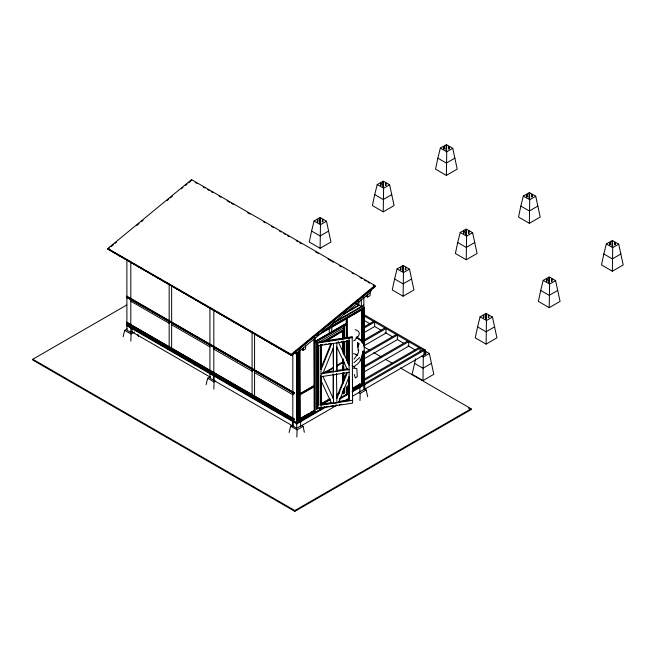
<?xml version="1.0" encoding="UTF-8"?>
<svg xmlns="http://www.w3.org/2000/svg" width="656" height="656" viewBox="0 0 656 656"><rect width="100%" height="100%" fill="white"/><g stroke="black" fill="none" stroke-linecap="round" stroke-linejoin="round"><path stroke-width="0.98" d="M130.847 341.21L131.069 334.043L134.513 332.059M213.84 389.123L214.061 381.956L215.783 380.964M296.832 437.044L297.053 429.877L303.088 426.392L304.359 432.288M326.491 221.22L320.464 224.705L320.112 248.288L330.952 242.023L326.491 221.22L320.112 217.538L314.076 221.015L311.6 231.051L309.263 242.023L320.112 248.288M359.964 400.595L360.185 393.428L366.212 389.943L367.704 396.823M389.623 184.771L383.596 188.256L383.243 211.839L394.084 205.574L389.623 184.771L383.243 181.089L377.208 184.566L374.724 194.602L372.395 205.574L383.243 211.839M409.483 269.132L403.456 272.617L403.104 296.2L413.944 289.936L409.483 269.132L403.104 265.45L397.069 268.927L394.592 278.964L392.255 289.936L403.104 296.2M429.344 353.494L423.317 356.979L422.964 380.562L433.805 374.305L429.344 353.494L424.555 350.73M452.755 148.322L446.728 151.807L446.367 175.39L435.527 169.125L437.855 158.153L440.34 148.117L446.367 144.64L452.755 148.322L457.216 169.125L446.367 175.39M472.615 232.683L466.588 236.168L466.227 259.751L477.076 253.487L472.615 232.683L466.227 229.001L460.2 232.478L457.716 242.515L455.387 253.487L466.227 259.751M492.476 317.053L486.449 320.53L486.096 344.113L496.936 337.856L492.476 317.053L486.096 313.363L480.061 316.848L477.584 326.877L475.247 337.856L486.096 344.113M535.747 196.234L529.72 199.719L529.359 223.302L540.208 217.046L535.747 196.234L529.359 192.552L523.332 196.037L520.848 206.066L518.519 217.046L529.359 223.302M555.607 280.604L549.58 284.081L549.22 307.664L560.068 301.407L555.607 280.604L549.22 276.914L543.193 280.399L540.708 290.428L538.379 301.407L549.22 307.664M618.739 244.155L612.712 247.632L612.351 271.215L623.2 264.958L618.739 244.155L612.351 240.465L606.324 243.95L603.84 253.979L601.511 264.958L612.351 271.215M415.576 358.766L412.116 374.305L422.964 380.562M123.107 336.741L124.689 330.362L127.272 328.869M206.099 384.662L207.681 378.274L210.264 376.782M289.091 432.575L290.674 426.187L292.396 425.195M371.583 288.624L370.443 292.502L296.086 353.92L294.429 352.969M330.895 343.793L320.718 368.795L321.112 369.631L331.657 343.703M333.461 347.59L322.908 373.526L321.112 373.797L349.213 369.459L347.409 369.738L336.856 347.065M336.84 396.757L346.639 372.682M336.856 398.52L347.401 372.592M349.213 376.478L338.66 402.415L336.856 402.686M354.117 359.119L358.348 352.895L358.701 349.943L358.086 350.419L358.119 347.516M356.069 338.119L357.2 336.52M360.406 360.759L357.807 363.842L354.453 366.278M354.043 362.678L359.816 357.405M313.593 336.528L315.938 334.585M317.504 333.297L319.857 331.354M321.424 330.058L322.99 328.763M325.343 326.819L326.909 325.524M329.263 323.58L330.829 322.285M107.846 248.493L191.536 179.629L374.879 285.483L375.027 286.205L291.338 355.06L107.994 249.206L107.846 248.493L291.19 354.347L291.338 355.06M107.994 249.206L109.568 247.911M111.151 246.607L113.521 244.639M115.095 243.36L116.678 242.064M136.76 225.516L139.08 223.606M141.491 221.621L143.041 220.35M167.05 200.597L168.6 199.317M170.15 198.046L172.471 196.136M181.417 188.797L182.999 187.493M185.369 185.541L186.993 184.188M188.51 182.942L190.896 180.999M291.19 354.347L374.879 285.483M291.444 354.953L374.879 286.303L374.986 286.82L291.551 355.47L108.101 249.1L291.551 355.47M126.879 297.996L126.879 296.151L294.282 392.805L294.282 393.625L126.518 297.176L145.476 307.713M400.299 367.885L471.123 408.778L471.123 409.598L294.856 511.36L32.8 360.07L32.8 359.25L126.69 305.04M126.879 322.367L294.282 419.012L293.921 420.037L126.518 323.392L126.518 322.162L294.282 419.012M126.854 324.63L297.094 422.915L297.119 352.444M317.274 221.753L317.627 219.58L317.98 221.753M319.751 220.318L320.112 218.145L320.464 220.318M380.398 185.304L380.759 183.131L381.111 185.304M382.883 183.869L383.243 181.704L383.596 183.869M443.53 148.855L443.891 146.682L444.243 148.855M446.014 147.42L446.367 145.255L446.728 147.42M317.98 219.785L317.274 219.785M320.464 218.35L319.751 218.35M381.111 183.336L380.398 183.336M383.596 181.901L382.883 181.901M444.243 146.887L443.53 146.887M446.728 145.46L446.014 145.46M319.751 223.188L320.112 221.015L320.464 223.188M322.235 221.753L322.588 219.58L322.949 221.753M382.883 186.739L383.243 184.566L383.596 186.739M385.367 185.304L385.72 183.131L386.081 185.304M446.014 150.29L446.367 148.117L446.728 150.29M448.499 148.855L448.852 146.682L449.204 148.855M319.751 221.22L320.464 221.22M322.949 219.785L322.235 219.785M383.596 184.771L382.883 184.771M385.367 183.336L386.081 183.336M446.728 148.322L446.014 148.322M449.204 146.887L448.499 146.887M126.879 259.259L126.903 330.132L130.806 332.379L132.364 331.477M328.623 231.051L320.112 235.963L311.6 231.051M391.755 194.602L383.243 199.514L374.724 194.602M454.879 158.153L446.367 163.065L437.855 158.153M400.267 269.665L400.619 267.5L400.972 269.665M402.743 268.23L403.104 266.065L403.456 268.23M463.39 233.216L463.751 231.051L464.104 233.216M465.875 231.789L466.227 229.616L466.588 231.789M526.522 196.767L526.883 194.602L527.235 196.767M529.007 195.34L529.359 193.167L529.72 195.34M400.972 267.697L400.267 267.697M403.456 266.27L402.743 266.27M464.104 231.256L463.39 231.256M466.588 229.821L465.875 229.821M527.235 194.807L526.522 194.807M529.72 193.372L529.007 193.372M402.743 271.1L403.104 268.927L403.456 271.1M405.228 269.665L405.58 267.5L405.941 269.665M465.875 234.651L466.227 232.478L466.588 234.651M468.359 233.216L468.712 231.051L469.065 233.216M529.007 198.202L529.359 196.037L529.72 198.202M531.491 196.767L531.844 194.602L532.196 196.767M403.456 269.132L402.743 269.132M405.941 267.697L405.228 267.697M466.588 232.683L465.875 232.683M469.065 231.256L468.359 231.256M529.72 196.234L529.007 196.234M532.196 194.807L531.491 194.807M365.851 296.061L367.606 297.07L370.091 295.643L370.091 292.789M343.777 313.748L358.857 305.04L358.857 300.997M343.178 314.527L359.094 305.319L355.56 303.277M332.953 322.867L363.818 305.04M330.944 324.745L362.752 306.401L362.752 343.17M411.615 278.964L403.104 283.876L394.592 278.964M474.747 242.515L466.227 247.427L457.716 242.515M537.871 206.066L529.359 210.978L520.848 206.066M324.384 330.271L362.194 308.443L362.555 343.203M364.178 307.295L364.178 308.115M322.104 331.993L363.818 307.91L363.818 296.947M321.752 332.608L346.368 318.398M348.131 317.381L350.763 315.856M352.526 314.839L358.676 311.288M316.832 335.864L362.555 309.46M319.964 339.48L314.691 342.522L346.68 324.466M321.719 338.463L346.327 324.261M301.375 349.287L303.146 350.312L305.63 348.877L305.63 346.032M316.463 343.547L344.556 327.328M322.859 341.694L343.49 329.788L343.842 338.102M324.072 341.407L343.842 329.993M328.016 339.537L338.332 333.584M340.046 332.592L342.629 331.1M317.701 405.695L318.767 405.49L318.767 345.286L317.701 345.491M325.794 341.235L343.49 330.608M363.891 326.991L373.6 321.383M364.072 328.115L374.666 321.998L374.666 326.499L364.072 332.625M363.76 340.177L384.949 327.934M363.941 341.3L386.015 328.549L386.015 333.059L363.941 345.802M323.72 372.944L333.174 367.483M336.61 365.499L343.49 361.53M326.294 372.272L333.174 368.303M336.61 366.319L343.49 362.35M126.518 296.356L294.282 392.805M363.629 353.354L396.306 334.486M363.809 354.478L397.364 335.101L397.364 339.611L363.809 358.98M364.236 356.716L364.236 357.536M360.144 359.488L361.489 358.299M311.444 388.016L299.595 394.855L314.331 386.753M360.144 360.308L361.489 359.119M363.498 366.532L407.655 341.038M363.678 367.655L408.713 341.653L408.713 346.163L363.678 372.165M320.284 404.203L329.738 398.75M336.61 394.781L339.193 393.288M320.636 404.408L330.091 398.955M363.367 379.717L419.004 347.59M322.859 403.538L329.738 399.57M322.358 404.235L330.091 399.775M342.12 392.821L343.842 391.829L343.842 388.787M363.547 380.841L420.061 348.205L420.061 351.813M300.661 418.192L308.623 413.6M310.395 412.575L313.043 411.041M352.846 388.065L359.923 383.981M347.032 391.829L349.582 390.361M352.985 388.393L361.841 383.694L352.493 389.09M347.393 392.034L349.09 391.058M298.89 350.919L298.89 420.447L315.044 411.533L315.044 337.914M346.327 386.925L346.327 393.059L347.393 392.854L347.393 385.695M352.985 389.213L357.233 386.761M358.939 385.777L362.194 383.899M298.89 420.447L315.044 411.533M346.327 393.059L349.09 391.87M352.493 389.91L362.555 384.104L362.555 351.386M324.777 406.958L298.267 422.234L298.267 351.78M339.767 398.274L349.509 392.682M353.018 390.632L362.752 385.039L362.727 351.321M326.311 406.843L296.848 423.85L126.961 325.77L126.961 325.179L296.848 423.259L324.958 407.032M339.898 398.413L349.558 392.829M352.198 391.312L363.613 384.711L363.613 385.302L352.198 391.894M483.259 317.578L483.611 315.413L483.964 317.578M485.735 316.151L486.096 313.978L486.449 316.151M546.382 281.137L546.743 278.964L547.096 281.137M548.867 279.702L549.22 277.529L549.58 279.702M609.514 244.688L609.875 242.515L610.228 244.688M611.999 243.253L612.351 241.08L612.712 243.253M364.236 384.769L364.236 307.262M483.964 315.618L483.259 315.618M486.449 314.183L485.735 314.183M547.096 279.169L546.382 279.169M549.58 277.734L548.867 277.734M610.228 242.72L609.514 242.72M612.712 241.285L611.999 241.285M339.578 399.184L349.558 393.42M363.736 385.236L425.031 349.845L425.031 354.355L363.736 389.738L363.736 350.804M425.801 352.067L425.088 352.067L425.801 352.067L425.801 354.027M485.735 319.013L486.096 316.848L486.449 319.013M488.22 317.578L488.572 315.413L488.933 317.578M548.867 282.564L549.22 280.399L549.58 282.564M551.352 281.137L551.704 278.964L552.057 281.137M611.999 246.123L612.351 243.95L612.712 246.123M614.483 244.688L614.836 242.515L615.189 244.688M485.735 317.053L486.449 317.053M488.933 315.618L488.22 315.618M549.58 280.604L548.867 280.604M551.352 279.169L552.057 279.169M612.712 244.155L611.999 244.155M615.189 242.72L614.483 242.72M213.856 375.937L213.856 380.439L296.725 428.245L300.628 425.998M359.832 391.812L363.736 389.566M336.922 405.219L300.661 426.154L300.628 417.831M343.998 401.136L349.304 398.069M352.846 396.027L359.923 391.944L359.832 383.653M431.476 363.326L422.964 368.237L414.453 363.326M494.608 326.877L486.096 331.797L477.584 326.877M557.739 290.428L549.22 295.348L540.708 290.428M620.863 253.979L612.351 258.899L603.84 253.979M32.8 359.25L294.856 510.54L471.123 408.778M354.97 339.677L357.791 336.963L359.176 334.601L359.152 332.485L358.02 330.993L355.167 329.599M353.535 340.833L355.06 340.398M320.751 380.054L331.69 403.563L336.889 402.751L336.495 373.453M319.021 341.891L352.215 336.758L352.6 403.128L317.717 408.524L317.717 342.998L352.6 337.602M317.52 342.58L352.403 337.176M320.472 344.982L322.44 344.679M324.851 344.31L326.819 344.006M328.787 343.703L330.755 343.391M341.145 341.792L343.547 341.415M346.065 341.03L348.033 340.726M318.57 345.728L349.213 340.989M322.727 372.657L333.765 370.943M335.774 370.64L347.819 368.77M349.213 372.313L321.112 376.675L320.718 375.831L320.718 404.293L321.112 405.129L352.6 400.258M333.109 398.372L333.109 373.977L333.494 374.822L336.889 374.297M320.284 404.358L332.092 402.53M338.98 401.464L348.82 399.947L349.213 400.783L349.017 337.701M320.472 404.777L331.739 403.038M338.627 401.972L349.451 400.291M318.373 407.966L320.472 407.647M322.44 407.343L324.408 407.04M326.819 406.663L328.787 406.359M330.755 406.056L333.273 405.662M335.241 405.359L337.209 405.055M339.177 404.752L341.579 404.383M354.068 367.106L354.798 367.139L352.239 365.605M353.182 368.18L356.856 368.565L357.307 376.601L355.404 378.012L354.297 374.42M353.51 353.51L357.577 355.273L355.987 354.396M355.708 354.289L357.495 355.183M440.34 148.117L446.728 151.807M523.332 196.037L529.72 199.719M606.324 243.95L612.712 247.632M377.208 184.566L383.596 188.256M460.2 232.478L466.588 236.168M543.193 280.399L549.58 284.081M314.076 221.015L320.464 224.705M397.069 268.927L403.456 272.617M480.061 316.848L486.449 320.53M195.226 182.393L196.997 183.418M203.196 186.993L204.967 188.018M207.624 189.551L209.395 190.576M211.166 191.601L212.938 192.618M219.137 196.201L220.908 197.226M227.107 200.802L229.764 202.335M231.543 203.36L233.315 204.385M247.484 212.56L250.141 214.102M263.425 221.769L265.196 222.794M271.395 226.369L273.167 227.394M279.366 230.969L281.137 231.994M283.794 233.528L285.565 234.553M287.336 235.578L289.107 236.595M296.2 240.686L297.972 241.711M299.743 242.736L301.514 243.761M315.684 251.937L318.34 253.47M328.082 259.095L333.396 262.17M339.595 265.746L341.366 266.771M352.001 272.904L353.773 273.929M359.972 277.504L361.743 278.529M364.4 280.063L366.171 281.088M367.942 282.113L369.713 283.13M373.256 285.18L375.027 286.205M356.028 303.408L361.341 306.475L361.341 299.39M364.105 314.675L425.031 349.845M363.924 315.798L423.965 350.46L423.965 354.962M363.924 320.3L370.107 323.867M374.519 326.417L381.587 330.493M385.113 332.535L392.181 336.61M397.479 339.669L403.661 343.244M408.073 345.786L415.133 349.869M421.718 356.06L423.317 356.979M342.776 330.198L343.137 338.512M363.998 346.926L369.312 349.992M373.74 352.551L381.71 357.151M385.244 359.193L392.329 363.285M468.466 408.065L471.123 409.598M317.701 344.671L317.701 406.515M364.621 389.024L366.212 389.943M358.586 392.509L360.185 393.428M317.701 376.421L317.701 377.233M342.776 392.034L343.137 390.213M147.247 308.738L149.904 310.272M151.675 311.288L157.875 314.872M159.646 315.897L213.676 347.09M215.447 348.106L226.074 354.248M227.845 355.273L238.481 361.407M240.252 362.432L294.282 393.625M130.864 301.219L169.166 323.334M171.651 324.769L209.953 346.885M254.643 372.682L292.945 394.797L292.945 391.935M126.518 322.982L137.506 329.32M139.277 330.345L145.476 333.92M147.247 334.945L149.904 336.479M151.675 337.504L213.676 373.297M215.447 374.322L218.104 375.855M219.875 376.88L226.074 380.455M227.845 381.48L281.875 412.673M283.646 413.698L294.282 419.832M301.489 425.473L303.088 426.392M210.141 377.069L131.93 331.911L131.93 328.312M124.689 330.362L131.069 334.043M207.681 378.274L214.061 381.956M290.674 426.187L297.053 429.877M361.243 340.374L358.373 338.685L362.809 342.293M361.874 341.063L357.996 337.955M357.536 337.668L357.159 336.954L357.782 338.225L357.422 336.807M349.213 365.285L338.275 341.784L338.66 342.621M333.494 399.119L322.949 376.454L321.145 376.733L321.145 380.89M347.016 368.893L347.409 369.738M320.718 341.628L320.915 342.055M331.305 402.727L331.69 403.563M320.915 407.573L321.112 407.999L320.915 344.917L320.915 369.336M137.949 334.494L138.375 336.462M295.561 351.419L296.086 353.92M358.225 300.005L358.332 300.522M358.143 300.079L358.25 300.587M324.835 327.475L324.941 327.992M324.753 327.549L324.859 328.066M235.143 322.449L235.34 323.014M191.536 179.629L191.683 180.351M167.05 283.13L167.149 283.646M166.96 283.08L167.067 283.597M614.836 242.515L614.836 244.893M612.351 241.08L612.351 243.458M612.351 243.95L612.351 246.32M609.875 242.515L609.875 244.893M551.704 279.374L551.704 281.342M549.22 277.529L549.22 279.907M549.22 280.399L549.22 282.769M546.743 278.964L546.743 281.342M531.844 194.602L531.844 196.972M529.359 193.167L529.359 195.545M529.359 196.037L529.359 198.407M526.883 194.602L526.883 196.972M488.572 315.413L488.572 317.783M486.096 313.978L486.096 316.356M486.096 317.258L486.096 319.218M483.611 315.413L483.611 317.783M468.712 231.051L468.712 233.421M466.227 229.616L466.227 231.986M466.227 232.478L466.227 234.856M463.751 231.051L463.751 233.421M448.852 146.682L448.852 149.06M446.367 145.255L446.367 147.625M446.367 148.117L446.367 150.495M443.891 146.682L443.891 149.06M425.449 351.862L425.449 354.232M424.826 354.47L424.826 349.968L423.76 349.353L363.736 384.006L364.793 384.621L364.793 389.123M405.58 267.5L405.58 269.87M403.104 266.065L403.104 268.435M403.104 268.927L403.104 271.305M400.619 267.5L400.619 269.87M385.72 183.541L385.72 185.509M383.243 181.704L383.243 184.074M383.243 184.566L383.243 186.944M380.759 183.131L380.759 185.509M367.606 294.839L367.606 297.07M363.736 307.959L363.736 345.704M362.194 308.443L362.194 309.255M361.841 342.588L361.489 309.665L361.489 341.366M361.841 354.863L361.841 384.514L361.489 356.7M349.017 340.571L349.017 364.826M349.017 377.118L349.017 400.365M348.82 341.161L348.82 364.408M348.82 377.544L348.82 400.791M347.393 318.217L347.393 337.643M347.393 340.71L347.393 363.203M346.68 338.053L346.327 318.422L346.327 337.848M346.68 341.12L346.68 360.546M346.68 387.13L346.68 393.264M346.327 341.94L346.327 358.299M344.556 324.466L344.556 338.488M344.556 341.53L344.556 355.732M344.556 376.019L344.556 379.061M344.556 387.179L344.556 393.264L343.49 393.879L343.49 388.582M343.842 341.145L343.842 354.322M343.842 361.415L343.842 364.457M343.842 366.483L343.842 368.516M343.842 372.567L343.842 380.677M343.49 327.943L343.49 338.086M343.49 341.128L343.49 354.314M343.49 375.404L343.49 379.676M343.137 341.555L343.137 353.715M343.137 358.783L343.137 369.935M343.137 372.977L343.137 383.12M342.776 331.206L342.776 339.316M342.776 341.35L342.776 351.485M342.776 359.595L342.776 363.654M342.776 365.679L342.776 369.73M342.776 372.772L342.776 382.915M336.856 342.899L336.856 371.362L336.462 347.147M333.461 343.424L333.461 371.886L333.076 348.689M333.494 374.822L333.494 403.276M331.747 326.836L331.747 331.854M329.263 328.271L329.263 333.289M322.588 219.58L322.588 221.958M320.915 376.249L320.915 404.711M320.718 344.662L320.718 368.918M320.112 218.145L320.112 220.523M320.112 221.425L320.112 223.393M317.627 219.58L317.627 221.958M317.529 342.932L317.529 408.868L316.463 409.483L316.463 340.677M314.691 337.709L314.691 411.328M314.331 338.324L314.331 411.943L313.978 339.144M303.146 348.082L303.146 350.312M299.956 349.697L299.956 420.242L299.595 349.492M299.243 351.124L299.243 420.652M296.848 423.259L296.848 423.85M296.725 352.764L296.725 428.245M294.856 510.54L294.856 511.36M293.921 393.01L293.921 393.83M293.921 419.217L293.921 420.037M292.945 418.143L292.945 421.013M292.945 421.595L292.945 426.105M292.822 353.576L292.822 425.998M263.335 403.916L263.335 404.498M263.245 403.858L263.245 404.449M254.569 333.379L254.569 396.068M252.158 368.385L252.158 371.255L213.856 349.14L213.856 347.229M252.084 331.944L252.084 394.641M229.198 384.203L229.198 384.793M229.108 384.154L229.108 384.744M213.856 373.436L213.856 375.347M213.823 309.903L213.823 380.283L209.92 378.028L209.92 307.648M195.062 364.498L195.062 365.08M194.971 364.441L194.971 365.031M171.651 285.417L171.651 348.115M169.166 283.982L169.166 346.68M160.835 344.736L160.925 345.376M130.806 261.998L130.806 332.379M357.815 342.678L357.725 347.065L357.815 342.678M357.93 346.024L357.84 346.573L359.086 343.605L357.93 346.024M346.327 323.441L314.691 341.702L346.327 323.441M313.978 385.728L299.595 394.035L313.978 385.728M313.978 410.918L299.595 419.217L313.978 410.918M364.326 381.849L363.973 382.874L364.326 381.849"/></g></svg>
